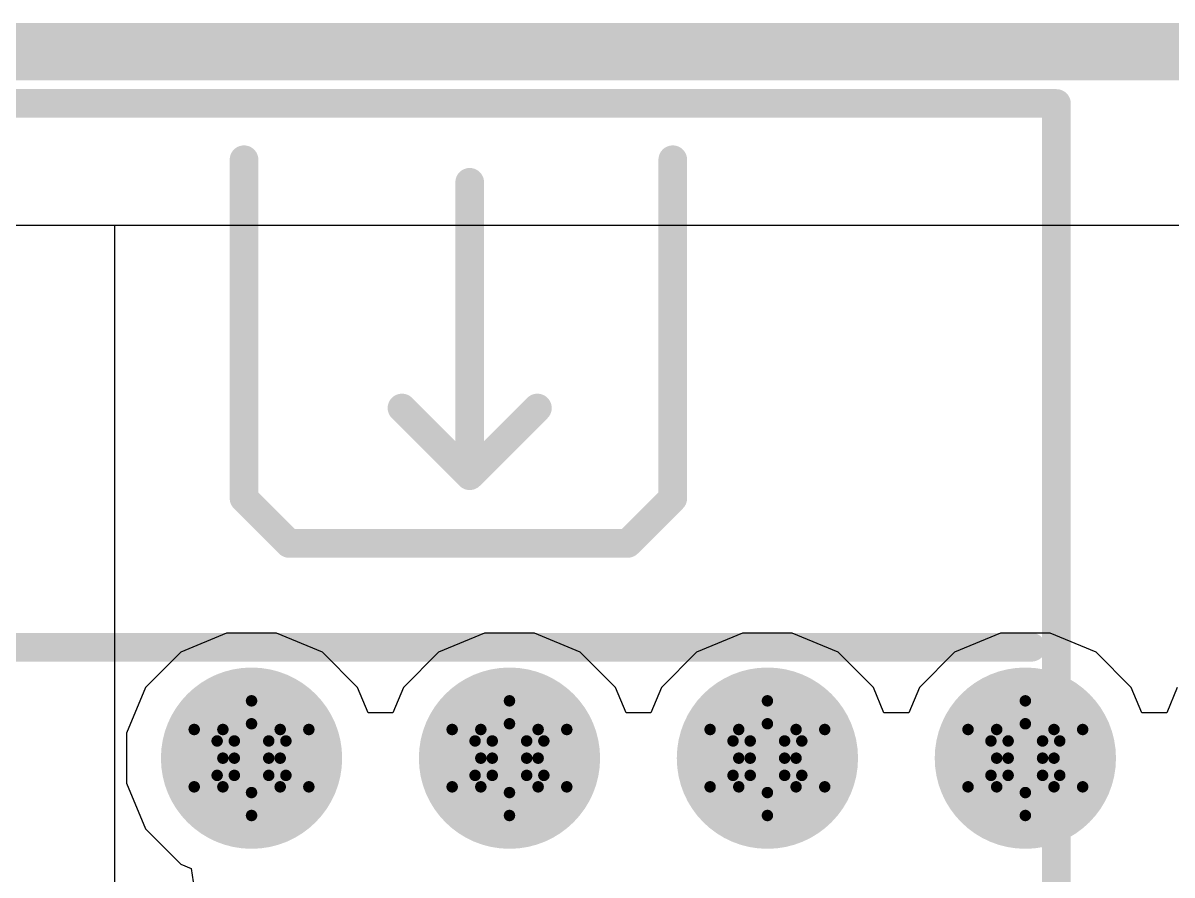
# Model space of a CAD drawing. Header units: inches. Extents: x -5 to 5328, y -4 to 5281.
# Drawn here: x 122.36 to 127.46, y 102.35 to 106.13 of the extents above; entities that cross this region are included whole.
import ezdxf

# ---------------------------------------------------------------- set-up
doc = ezdxf.new("R2010")
doc.units = ezdxf.units.IN
for name, color, linetype in [('Board Outline', 216, 'Continuous'), ('Bottom Layer', 5, 'Continuous'), ('Bottom Solder', 6, 'Continuous'), ('Drill Drawing', 1, 'Continuous'), ('Layer 1', 16, 'Continuous'), ('Layer 2', 76, 'Continuous'), ('Top Layer', 1, 'Continuous'), ('Top Overlay', 2, 'Continuous'), ('Top Solder', 216, 'Continuous'), ('Via Holes', 16, 'Continuous')]:
    doc.layers.add(name, color=color, linetype=linetype)

# ---------------------------------------------------------------- blocks, each defined once
blk = doc.blocks.new('DB128L_5_08_2P_OG_S_137')
at = {"layer": 'Top Overlay'}
for points in [[(-5.1, 4.9492, 0.127, 0.127, 0), (5.1, 4.9492, 0.127, 0.127, 0)], [(5.1, -5.1, 0.127, 0.127, 0), (5.1, 4.9492, 0.127, 0.127, 0)], [(1.5, 3.2, 0.127, 0.127, 0), (1.5, 4.7, 0.127, 0.127, 0)], [(3.4, 3.2, 0.127, 0.127, 0), (3.4, 4.7, 0.127, 0.127, 0)], [(2.5, 3.3, 0.127, 0.127, 0), (2.5, 4.6, 0.127, 0.127, 0)], [(2.2, 3.6, 0.127, 0.127, 0), (2.5, 3.3, 0.127, 0.127, 0)], [(2.5, 3.3, 0.127, 0.127, 0), (2.8, 3.6, 0.127, 0.127, 0)], [(1.5, 3.2, 0.127, 0.127, 0), (1.7, 3, 0.127, 0.127, 0)], [(3.2, 3, 0.127, 0.127, 0), (3.4, 3.2, 0.127, 0.127, 0)], [(1.7, 3, 0.127, 0.127, 0), (1.8, 3, 0.127, 0.127, 0)], [(1.8, 3, 0.127, 0.127, 0), (3.2, 3, 0.127, 0.127, 0)], [(-4.99, 2.54, 0.127, 0.127, 0), (4.99, 2.54, 0.127, 0.127, 0)]]:
    blk.add_lwpolyline(points, format="xyseb", dxfattribs=at)
for points in [[(5.0683, 4.9492, 0.0635, 0.0635, 1), (5.1318, 4.9492, 0.0635, 0.0635, 1)], [(5.0683, 4.9492, 0.0635, 0.0635, 1), (5.1318, 4.9492, 0.0635, 0.0635, 1)], [(1.4683, 4.7, 0.0635, 0.0635, 1), (1.5318, 4.7, 0.0635, 0.0635, 1)], [(3.3682, 4.7, 0.0635, 0.0635, 1), (3.4317, 4.7, 0.0635, 0.0635, 1)], [(2.4683, 4.6, 0.0635, 0.0635, 1), (2.5318, 4.6, 0.0635, 0.0635, 1)], [(2.1682, 3.6, 0.0635, 0.0635, 1), (2.2317, 3.6, 0.0635, 0.0635, 1)], [(2.7683, 3.6, 0.0635, 0.0635, 1), (2.8318, 3.6, 0.0635, 0.0635, 1)], [(2.4683, 3.3, 0.0635, 0.0635, 1), (2.5318, 3.3, 0.0635, 0.0635, 1)], [(2.4683, 3.3, 0.0635, 0.0635, 1), (2.5318, 3.3, 0.0635, 0.0635, 1)], [(2.4683, 3.3, 0.0635, 0.0635, 1), (2.5318, 3.3, 0.0635, 0.0635, 1)], [(1.4683, 3.2, 0.0635, 0.0635, 1), (1.5318, 3.2, 0.0635, 0.0635, 1)], [(1.4683, 3.2, 0.0635, 0.0635, 1), (1.5318, 3.2, 0.0635, 0.0635, 1)], [(3.3682, 3.2, 0.0635, 0.0635, 1), (3.4317, 3.2, 0.0635, 0.0635, 1)], [(3.3682, 3.2, 0.0635, 0.0635, 1), (3.4317, 3.2, 0.0635, 0.0635, 1)], [(1.6682, 3, 0.0635, 0.0635, 1), (1.7317, 3, 0.0635, 0.0635, 1)], [(1.6682, 3, 0.0635, 0.0635, 1), (1.7317, 3, 0.0635, 0.0635, 1)], [(1.7683, 3, 0.0635, 0.0635, 1), (1.8318, 3, 0.0635, 0.0635, 1)], [(1.7683, 3, 0.0635, 0.0635, 1), (1.8318, 3, 0.0635, 0.0635, 1)], [(3.1682, 3, 0.0635, 0.0635, 1), (3.2317, 3, 0.0635, 0.0635, 1)], [(3.1682, 3, 0.0635, 0.0635, 1), (3.2317, 3, 0.0635, 0.0635, 1)], [(4.9583, 2.54, 0.0635, 0.0635, 1), (5.0218, 2.54, 0.0635, 0.0635, 1)]]:
    blk.add_lwpolyline(points, format="xyseb", close=True, dxfattribs=at)

msp = doc.modelspace()

# ---------------------------------------------------------------- hatches: boundary and pattern name
at = {"layer": 'Bottom Layer'}
h = msp.add_hatch(color=5, dxfattribs=at)
edge = h.paths.add_edge_path()
edge.add_arc((123.3762, 102.8697), 0.3, 0, 360)
h = msp.add_hatch(color=5, dxfattribs=at)
edge = h.paths.add_edge_path()
edge.add_arc((124.5192, 102.8697), 0.3, 0, 360)
h = msp.add_hatch(color=5, dxfattribs=at)
edge = h.paths.add_edge_path()
edge.add_arc((125.6622, 102.8697), 0.3, 0, 360)
h = msp.add_hatch(color=5, dxfattribs=at)
edge = h.paths.add_edge_path()
edge.add_arc((126.8052, 102.8697), 0.3, 0, 360)
at = {"layer": 'Bottom Solder'}
h = msp.add_hatch(color=6, dxfattribs=at)
edge = h.paths.add_edge_path()
edge.add_arc((123.3762, 102.8697), 0.4016, 0, 360)
h = msp.add_hatch(color=6, dxfattribs=at)
edge = h.paths.add_edge_path()
edge.add_arc((124.5192, 102.8697), 0.4016, 0, 360)
h = msp.add_hatch(color=6, dxfattribs=at)
edge = h.paths.add_edge_path()
edge.add_arc((125.6622, 102.8697), 0.4016, 0, 360)
h = msp.add_hatch(color=6, dxfattribs=at)
edge = h.paths.add_edge_path()
edge.add_arc((126.8052, 102.8697), 0.4016, 0, 360)
at = {"layer": 'Layer 1'}
h = msp.add_hatch(color=16, dxfattribs=at)
edge = h.paths.add_edge_path()
edge.add_arc((123.3762, 102.8697), 0.3, 0, 360)
h = msp.add_hatch(color=16, dxfattribs=at)
edge = h.paths.add_edge_path()
edge.add_arc((124.5192, 102.8697), 0.3, 0, 360)
h = msp.add_hatch(color=16, dxfattribs=at)
edge = h.paths.add_edge_path()
edge.add_arc((125.6622, 102.8697), 0.3, 0, 360)
h = msp.add_hatch(color=16, dxfattribs=at)
edge = h.paths.add_edge_path()
edge.add_arc((126.8052, 102.8697), 0.3, 0, 360)
at = {"layer": 'Layer 2'}
h = msp.add_hatch(color=76, dxfattribs=at)
edge = h.paths.add_edge_path()
edge.add_arc((123.3762, 102.8697), 0.3, 0, 360)
h = msp.add_hatch(color=76, dxfattribs=at)
edge = h.paths.add_edge_path()
edge.add_arc((124.5192, 102.8697), 0.3, 0, 360)
h = msp.add_hatch(color=76, dxfattribs=at)
edge = h.paths.add_edge_path()
edge.add_arc((125.6622, 102.8697), 0.3, 0, 360)
h = msp.add_hatch(color=76, dxfattribs=at)
edge = h.paths.add_edge_path()
edge.add_arc((126.8052, 102.8697), 0.3, 0, 360)
at = {"layer": 'Top Layer'}
h = msp.add_hatch(color=1, dxfattribs=at)
edge = h.paths.add_edge_path()
edge.add_arc((123.3762, 102.8697), 0.3, 0, 360)
h = msp.add_hatch(color=1, dxfattribs=at)
edge = h.paths.add_edge_path()
edge.add_arc((124.5192, 102.8697), 0.3, 0, 360)
h = msp.add_hatch(color=1, dxfattribs=at)
edge = h.paths.add_edge_path()
edge.add_arc((125.6622, 102.8697), 0.3, 0, 360)
h = msp.add_hatch(color=1, dxfattribs=at)
edge = h.paths.add_edge_path()
edge.add_arc((126.8052, 102.8697), 0.3, 0, 360)
at = {"layer": 'Top Solder'}
h = msp.add_hatch(color=216, dxfattribs=at)
edge = h.paths.add_edge_path()
edge.add_arc((123.3762, 102.8697), 0.4016, 0, 360)
h = msp.add_hatch(color=216, dxfattribs=at)
edge = h.paths.add_edge_path()
edge.add_arc((124.5192, 102.8697), 0.4016, 0, 360)
h = msp.add_hatch(color=216, dxfattribs=at)
edge = h.paths.add_edge_path()
edge.add_arc((125.6622, 102.8697), 0.4016, 0, 360)
h = msp.add_hatch(color=216, dxfattribs=at)
edge = h.paths.add_edge_path()
edge.add_arc((126.8052, 102.8697), 0.4016, 0, 360)
at = {"layer": 'Via Holes'}
h = msp.add_hatch(color=7, dxfattribs=at)
edge = h.paths.add_edge_path()
edge.add_arc((123.3762, 102.8697), 0.15, 0, 360)
h = msp.add_hatch(color=7, dxfattribs=at)
edge = h.paths.add_edge_path()
edge.add_arc((124.5192, 102.8697), 0.15, 0, 360)
h = msp.add_hatch(color=7, dxfattribs=at)
edge = h.paths.add_edge_path()
edge.add_arc((125.6622, 102.8697), 0.15, 0, 360)
h = msp.add_hatch(color=7, dxfattribs=at)
edge = h.paths.add_edge_path()
edge.add_arc((126.8052, 102.8697), 0.15, 0, 360)

# ---------------------------------------------------------------- linework, layer by layer
at = {"layer": 'Board Outline'}
msp.add_lwpolyline([(-4.0187, 106, 0.254, 0.254, 0), (145.9813, 106, 0.254, 0.254, 0)], format="xyseb", dxfattribs=at)
at = {"layer": 'Bottom Layer'}
for p, q in [((80.1933, 105.2314), (139.3829, 105.2314)), ((123.266, 103.4237), (123.0624, 103.3394)), ((123.4864, 103.4237), (123.266, 103.4237)), ((123.69, 103.3394), (123.4864, 103.4237)), ((124.409, 103.4237), (124.2054, 103.3394)), ((124.6294, 103.4237), (124.409, 103.4237)), ((124.833, 103.3394), (124.6294, 103.4237)), ((125.552, 103.4237), (125.3484, 103.3394)), ((125.7724, 103.4237), (125.552, 103.4237)), ((125.976, 103.3394), (125.7724, 103.4237)), ((126.695, 103.4237), (126.4914, 103.3394)), ((126.9154, 103.4237), (126.695, 103.4237)), ((127.119, 103.3394), (126.9154, 103.4237)), ((123.0624, 103.3394), (122.9065, 103.1835)), ((123.8458, 103.1835), (123.69, 103.3394)), ((124.2054, 103.3394), (124.0495, 103.1835)), ((124.9888, 103.1835), (124.833, 103.3394)), ((125.3484, 103.3394), (125.1925, 103.1835)), ((126.1318, 103.1835), (125.976, 103.3394)), ((126.4914, 103.3394), (126.3355, 103.1835)), ((127.2748, 103.1835), (127.119, 103.3394)), ((122.9065, 103.1835), (122.8222, 102.9799)), ((123.8927, 103.0704), (123.8458, 103.1835)), ((124.0495, 103.1835), (124.0027, 103.0704)), ((125.0357, 103.0704), (124.9888, 103.1835)), ((125.1925, 103.1835), (125.1457, 103.0704)), ((126.1787, 103.0704), (126.1318, 103.1835)), ((126.3355, 103.1835), (126.2887, 103.0704)), ((127.3217, 103.0704), (127.2748, 103.1835)), ((127.4785, 103.1835), (127.4317, 103.0704)), ((124.0027, 103.0704), (123.8927, 103.0704)), ((125.1457, 103.0704), (125.0357, 103.0704)), ((126.2887, 103.0704), (126.1787, 103.0704)), ((127.4317, 103.0704), (127.3217, 103.0704)), ((122.8222, 102.9799), (122.8222, 102.7595)), ((122.8222, 102.7595), (122.9065, 102.5559)), ((122.9065, 102.5559), (123.0624, 102.4)), ((123.0624, 102.4), (123.1088, 102.3808)), ((123.1088, 102.3808), (123.1268, 102.2634))]:
    msp.add_line(p, q, dxfattribs=at)
at = {"layer": 'Drill Drawing'}
for points in [[(123.2492, 102.9967, 0.0508, 0.0508, 0), (123.3762, 103.1237, 0.0508, 0.0508, 0)], [(123.3762, 103.1237, 0.0508, 0.0508, 0), (123.5032, 102.9967, 0.0508, 0.0508, 0)], [(124.3922, 102.9967, 0.0508, 0.0508, 0), (124.5192, 103.1237, 0.0508, 0.0508, 0)], [(124.5192, 103.1237, 0.0508, 0.0508, 0), (124.6462, 102.9967, 0.0508, 0.0508, 0)], [(125.5352, 102.9967, 0.0508, 0.0508, 0), (125.6622, 103.1237, 0.0508, 0.0508, 0)], [(125.6622, 103.1237, 0.0508, 0.0508, 0), (125.7892, 102.9967, 0.0508, 0.0508, 0)], [(126.6782, 102.9967, 0.0508, 0.0508, 0), (126.8052, 103.1237, 0.0508, 0.0508, 0)], [(126.8052, 103.1237, 0.0508, 0.0508, 0), (126.9322, 102.9967, 0.0508, 0.0508, 0)], [(123.1222, 102.9967, 0.0508, 0.0508, 0), (123.2492, 102.8697, 0.0508, 0.0508, 0)], [(123.1222, 102.9967, 0.0508, 0.0508, 0), (123.2492, 102.9967, 0.0508, 0.0508, 0)], [(123.3, 102.9459, 0.0508, 0.0508, 0), (123.3762, 103.0221, 0.0508, 0.0508, 0)], [(123.3762, 103.0221, 0.0508, 0.0508, 0), (123.4524, 102.9459, 0.0508, 0.0508, 0)], [(123.5032, 102.9967, 0.0508, 0.0508, 0), (123.6302, 102.9967, 0.0508, 0.0508, 0)], [(123.5032, 102.8697, 0.0508, 0.0508, 0), (123.6302, 102.9967, 0.0508, 0.0508, 0)], [(124.2652, 102.9967, 0.0508, 0.0508, 0), (124.3922, 102.8697, 0.0508, 0.0508, 0)], [(124.2652, 102.9967, 0.0508, 0.0508, 0), (124.3922, 102.9967, 0.0508, 0.0508, 0)], [(124.443, 102.9459, 0.0508, 0.0508, 0), (124.5192, 103.0221, 0.0508, 0.0508, 0)], [(124.5192, 103.0221, 0.0508, 0.0508, 0), (124.5954, 102.9459, 0.0508, 0.0508, 0)], [(124.6462, 102.9967, 0.0508, 0.0508, 0), (124.7732, 102.9967, 0.0508, 0.0508, 0)], [(124.6462, 102.8697, 0.0508, 0.0508, 0), (124.7732, 102.9967, 0.0508, 0.0508, 0)], [(125.4082, 102.9967, 0.0508, 0.0508, 0), (125.5352, 102.8697, 0.0508, 0.0508, 0)], [(125.4082, 102.9967, 0.0508, 0.0508, 0), (125.5352, 102.9967, 0.0508, 0.0508, 0)], [(125.586, 102.9459, 0.0508, 0.0508, 0), (125.6622, 103.0221, 0.0508, 0.0508, 0)], [(125.6622, 103.0221, 0.0508, 0.0508, 0), (125.7384, 102.9459, 0.0508, 0.0508, 0)], [(125.7892, 102.9967, 0.0508, 0.0508, 0), (125.9162, 102.9967, 0.0508, 0.0508, 0)], [(125.7892, 102.8697, 0.0508, 0.0508, 0), (125.9162, 102.9967, 0.0508, 0.0508, 0)], [(126.5512, 102.9967, 0.0508, 0.0508, 0), (126.6782, 102.8697, 0.0508, 0.0508, 0)], [(126.5512, 102.9967, 0.0508, 0.0508, 0), (126.6782, 102.9967, 0.0508, 0.0508, 0)], [(126.729, 102.9459, 0.0508, 0.0508, 0), (126.8052, 103.0221, 0.0508, 0.0508, 0)], [(126.8052, 103.0221, 0.0508, 0.0508, 0), (126.8814, 102.9459, 0.0508, 0.0508, 0)], [(126.9322, 102.9967, 0.0508, 0.0508, 0), (127.0592, 102.9967, 0.0508, 0.0508, 0)], [(126.9322, 102.8697, 0.0508, 0.0508, 0), (127.0592, 102.9967, 0.0508, 0.0508, 0)], [(123.2238, 102.9459, 0.0508, 0.0508, 0), (123.3, 102.8697, 0.0508, 0.0508, 0)], [(123.2238, 102.9459, 0.0508, 0.0508, 0), (123.3, 102.9459, 0.0508, 0.0508, 0)], [(123.4524, 102.9459, 0.0508, 0.0508, 0), (123.5286, 102.9459, 0.0508, 0.0508, 0)], [(123.4524, 102.8697, 0.0508, 0.0508, 0), (123.5286, 102.9459, 0.0508, 0.0508, 0)], [(124.3668, 102.9459, 0.0508, 0.0508, 0), (124.443, 102.8697, 0.0508, 0.0508, 0)], [(124.3668, 102.9459, 0.0508, 0.0508, 0), (124.443, 102.9459, 0.0508, 0.0508, 0)], [(124.5954, 102.9459, 0.0508, 0.0508, 0), (124.6716, 102.9459, 0.0508, 0.0508, 0)], [(124.5954, 102.8697, 0.0508, 0.0508, 0), (124.6716, 102.9459, 0.0508, 0.0508, 0)], [(125.5098, 102.9459, 0.0508, 0.0508, 0), (125.586, 102.8697, 0.0508, 0.0508, 0)], [(125.5098, 102.9459, 0.0508, 0.0508, 0), (125.586, 102.9459, 0.0508, 0.0508, 0)], [(125.7384, 102.9459, 0.0508, 0.0508, 0), (125.8146, 102.9459, 0.0508, 0.0508, 0)], [(125.7384, 102.8697, 0.0508, 0.0508, 0), (125.8146, 102.9459, 0.0508, 0.0508, 0)], [(126.6528, 102.9459, 0.0508, 0.0508, 0), (126.729, 102.8697, 0.0508, 0.0508, 0)], [(126.6528, 102.9459, 0.0508, 0.0508, 0), (126.729, 102.9459, 0.0508, 0.0508, 0)], [(126.8814, 102.9459, 0.0508, 0.0508, 0), (126.9576, 102.9459, 0.0508, 0.0508, 0)], [(126.8814, 102.8697, 0.0508, 0.0508, 0), (126.9576, 102.9459, 0.0508, 0.0508, 0)], [(123.1222, 102.7427, 0.0508, 0.0508, 0), (123.2492, 102.8697, 0.0508, 0.0508, 0)], [(123.2238, 102.7935, 0.0508, 0.0508, 0), (123.3, 102.8697, 0.0508, 0.0508, 0)], [(123.4524, 102.8697, 0.0508, 0.0508, 0), (123.5286, 102.7935, 0.0508, 0.0508, 0)], [(123.5032, 102.8697, 0.0508, 0.0508, 0), (123.6302, 102.7427, 0.0508, 0.0508, 0)], [(124.2652, 102.7427, 0.0508, 0.0508, 0), (124.3922, 102.8697, 0.0508, 0.0508, 0)], [(124.3668, 102.7935, 0.0508, 0.0508, 0), (124.443, 102.8697, 0.0508, 0.0508, 0)], [(124.5954, 102.8697, 0.0508, 0.0508, 0), (124.6716, 102.7935, 0.0508, 0.0508, 0)], [(124.6462, 102.8697, 0.0508, 0.0508, 0), (124.7732, 102.7427, 0.0508, 0.0508, 0)], [(125.4082, 102.7427, 0.0508, 0.0508, 0), (125.5352, 102.8697, 0.0508, 0.0508, 0)], [(125.5098, 102.7935, 0.0508, 0.0508, 0), (125.586, 102.8697, 0.0508, 0.0508, 0)], [(125.7384, 102.8697, 0.0508, 0.0508, 0), (125.8146, 102.7935, 0.0508, 0.0508, 0)], [(125.7892, 102.8697, 0.0508, 0.0508, 0), (125.9162, 102.7427, 0.0508, 0.0508, 0)], [(126.5512, 102.7427, 0.0508, 0.0508, 0), (126.6782, 102.8697, 0.0508, 0.0508, 0)], [(126.6528, 102.7935, 0.0508, 0.0508, 0), (126.729, 102.8697, 0.0508, 0.0508, 0)], [(126.8814, 102.8697, 0.0508, 0.0508, 0), (126.9576, 102.7935, 0.0508, 0.0508, 0)], [(126.9322, 102.8697, 0.0508, 0.0508, 0), (127.0592, 102.7427, 0.0508, 0.0508, 0)], [(123.2238, 102.7935, 0.0508, 0.0508, 0), (123.3, 102.7935, 0.0508, 0.0508, 0)], [(123.3, 102.7935, 0.0508, 0.0508, 0), (123.3762, 102.7173, 0.0508, 0.0508, 0)], [(123.3762, 102.7173, 0.0508, 0.0508, 0), (123.4524, 102.7935, 0.0508, 0.0508, 0)], [(123.4524, 102.7935, 0.0508, 0.0508, 0), (123.5286, 102.7935, 0.0508, 0.0508, 0)], [(124.3668, 102.7935, 0.0508, 0.0508, 0), (124.443, 102.7935, 0.0508, 0.0508, 0)], [(124.443, 102.7935, 0.0508, 0.0508, 0), (124.5192, 102.7173, 0.0508, 0.0508, 0)], [(124.5192, 102.7173, 0.0508, 0.0508, 0), (124.5954, 102.7935, 0.0508, 0.0508, 0)], [(124.5954, 102.7935, 0.0508, 0.0508, 0), (124.6716, 102.7935, 0.0508, 0.0508, 0)], [(125.5098, 102.7935, 0.0508, 0.0508, 0), (125.586, 102.7935, 0.0508, 0.0508, 0)], [(125.586, 102.7935, 0.0508, 0.0508, 0), (125.6622, 102.7173, 0.0508, 0.0508, 0)], [(125.6622, 102.7173, 0.0508, 0.0508, 0), (125.7384, 102.7935, 0.0508, 0.0508, 0)], [(125.7384, 102.7935, 0.0508, 0.0508, 0), (125.8146, 102.7935, 0.0508, 0.0508, 0)], [(126.6528, 102.7935, 0.0508, 0.0508, 0), (126.729, 102.7935, 0.0508, 0.0508, 0)], [(126.729, 102.7935, 0.0508, 0.0508, 0), (126.8052, 102.7173, 0.0508, 0.0508, 0)], [(126.8052, 102.7173, 0.0508, 0.0508, 0), (126.8814, 102.7935, 0.0508, 0.0508, 0)], [(126.8814, 102.7935, 0.0508, 0.0508, 0), (126.9576, 102.7935, 0.0508, 0.0508, 0)], [(123.1222, 102.7427, 0.0508, 0.0508, 0), (123.2492, 102.7427, 0.0508, 0.0508, 0)], [(123.2492, 102.7427, 0.0508, 0.0508, 0), (123.3762, 102.6157, 0.0508, 0.0508, 0)], [(123.3762, 102.6157, 0.0508, 0.0508, 0), (123.5032, 102.7427, 0.0508, 0.0508, 0)], [(123.5032, 102.7427, 0.0508, 0.0508, 0), (123.6302, 102.7427, 0.0508, 0.0508, 0)], [(124.2652, 102.7427, 0.0508, 0.0508, 0), (124.3922, 102.7427, 0.0508, 0.0508, 0)], [(124.3922, 102.7427, 0.0508, 0.0508, 0), (124.5192, 102.6157, 0.0508, 0.0508, 0)], [(124.5192, 102.6157, 0.0508, 0.0508, 0), (124.6462, 102.7427, 0.0508, 0.0508, 0)], [(124.6462, 102.7427, 0.0508, 0.0508, 0), (124.7732, 102.7427, 0.0508, 0.0508, 0)], [(125.4082, 102.7427, 0.0508, 0.0508, 0), (125.5352, 102.7427, 0.0508, 0.0508, 0)], [(125.5352, 102.7427, 0.0508, 0.0508, 0), (125.6622, 102.6157, 0.0508, 0.0508, 0)], [(125.6622, 102.6157, 0.0508, 0.0508, 0), (125.7892, 102.7427, 0.0508, 0.0508, 0)], [(125.7892, 102.7427, 0.0508, 0.0508, 0), (125.9162, 102.7427, 0.0508, 0.0508, 0)], [(126.5512, 102.7427, 0.0508, 0.0508, 0), (126.6782, 102.7427, 0.0508, 0.0508, 0)], [(126.6782, 102.7427, 0.0508, 0.0508, 0), (126.8052, 102.6157, 0.0508, 0.0508, 0)], [(126.8052, 102.6157, 0.0508, 0.0508, 0), (126.9322, 102.7427, 0.0508, 0.0508, 0)], [(126.9322, 102.7427, 0.0508, 0.0508, 0), (127.0592, 102.7427, 0.0508, 0.0508, 0)]]:
    msp.add_lwpolyline(points, format="xyseb", dxfattribs=at)
for points in [[(123.3635, 103.1237, 0.0254, 0.0254, 1), (123.3889, 103.1237, 0.0254, 0.0254, 1)], [(123.3635, 103.1237, 0.0254, 0.0254, 1), (123.3889, 103.1237, 0.0254, 0.0254, 1)], [(124.5065, 103.1237, 0.0254, 0.0254, 1), (124.5319, 103.1237, 0.0254, 0.0254, 1)], [(124.5065, 103.1237, 0.0254, 0.0254, 1), (124.5319, 103.1237, 0.0254, 0.0254, 1)], [(125.6495, 103.1237, 0.0254, 0.0254, 1), (125.6749, 103.1237, 0.0254, 0.0254, 1)], [(125.6495, 103.1237, 0.0254, 0.0254, 1), (125.6749, 103.1237, 0.0254, 0.0254, 1)], [(126.7925, 103.1237, 0.0254, 0.0254, 1), (126.8179, 103.1237, 0.0254, 0.0254, 1)], [(126.7925, 103.1237, 0.0254, 0.0254, 1), (126.8179, 103.1237, 0.0254, 0.0254, 1)], [(123.1095, 102.9967, 0.0254, 0.0254, 1), (123.1349, 102.9967, 0.0254, 0.0254, 1)], [(123.1095, 102.9967, 0.0254, 0.0254, 1), (123.1349, 102.9967, 0.0254, 0.0254, 1)], [(123.2365, 102.9967, 0.0254, 0.0254, 1), (123.2619, 102.9967, 0.0254, 0.0254, 1)], [(123.2365, 102.9967, 0.0254, 0.0254, 1), (123.2619, 102.9967, 0.0254, 0.0254, 1)], [(123.3635, 103.0221, 0.0254, 0.0254, 1), (123.3889, 103.0221, 0.0254, 0.0254, 1)], [(123.3635, 103.0221, 0.0254, 0.0254, 1), (123.3889, 103.0221, 0.0254, 0.0254, 1)], [(123.4905, 102.9967, 0.0254, 0.0254, 1), (123.5159, 102.9967, 0.0254, 0.0254, 1)], [(123.4905, 102.9967, 0.0254, 0.0254, 1), (123.5159, 102.9967, 0.0254, 0.0254, 1)], [(123.6175, 102.9967, 0.0254, 0.0254, 1), (123.6429, 102.9967, 0.0254, 0.0254, 1)], [(123.6175, 102.9967, 0.0254, 0.0254, 1), (123.6429, 102.9967, 0.0254, 0.0254, 1)], [(124.2525, 102.9967, 0.0254, 0.0254, 1), (124.2779, 102.9967, 0.0254, 0.0254, 1)], [(124.2525, 102.9967, 0.0254, 0.0254, 1), (124.2779, 102.9967, 0.0254, 0.0254, 1)], [(124.3795, 102.9967, 0.0254, 0.0254, 1), (124.4049, 102.9967, 0.0254, 0.0254, 1)], [(124.3795, 102.9967, 0.0254, 0.0254, 1), (124.4049, 102.9967, 0.0254, 0.0254, 1)], [(124.5065, 103.0221, 0.0254, 0.0254, 1), (124.5319, 103.0221, 0.0254, 0.0254, 1)], [(124.5065, 103.0221, 0.0254, 0.0254, 1), (124.5319, 103.0221, 0.0254, 0.0254, 1)], [(124.6335, 102.9967, 0.0254, 0.0254, 1), (124.6589, 102.9967, 0.0254, 0.0254, 1)], [(124.6335, 102.9967, 0.0254, 0.0254, 1), (124.6589, 102.9967, 0.0254, 0.0254, 1)], [(124.7605, 102.9967, 0.0254, 0.0254, 1), (124.7859, 102.9967, 0.0254, 0.0254, 1)], [(124.7605, 102.9967, 0.0254, 0.0254, 1), (124.7859, 102.9967, 0.0254, 0.0254, 1)], [(125.3955, 102.9967, 0.0254, 0.0254, 1), (125.4209, 102.9967, 0.0254, 0.0254, 1)], [(125.3955, 102.9967, 0.0254, 0.0254, 1), (125.4209, 102.9967, 0.0254, 0.0254, 1)], [(125.5225, 102.9967, 0.0254, 0.0254, 1), (125.5479, 102.9967, 0.0254, 0.0254, 1)], [(125.5225, 102.9967, 0.0254, 0.0254, 1), (125.5479, 102.9967, 0.0254, 0.0254, 1)], [(125.6495, 103.0221, 0.0254, 0.0254, 1), (125.6749, 103.0221, 0.0254, 0.0254, 1)], [(125.6495, 103.0221, 0.0254, 0.0254, 1), (125.6749, 103.0221, 0.0254, 0.0254, 1)], [(125.7765, 102.9967, 0.0254, 0.0254, 1), (125.8019, 102.9967, 0.0254, 0.0254, 1)], [(125.7765, 102.9967, 0.0254, 0.0254, 1), (125.8019, 102.9967, 0.0254, 0.0254, 1)], [(125.9035, 102.9967, 0.0254, 0.0254, 1), (125.9289, 102.9967, 0.0254, 0.0254, 1)], [(125.9035, 102.9967, 0.0254, 0.0254, 1), (125.9289, 102.9967, 0.0254, 0.0254, 1)], [(126.5385, 102.9967, 0.0254, 0.0254, 1), (126.5639, 102.9967, 0.0254, 0.0254, 1)], [(126.5385, 102.9967, 0.0254, 0.0254, 1), (126.5639, 102.9967, 0.0254, 0.0254, 1)], [(126.6655, 102.9967, 0.0254, 0.0254, 1), (126.6909, 102.9967, 0.0254, 0.0254, 1)], [(126.6655, 102.9967, 0.0254, 0.0254, 1), (126.6909, 102.9967, 0.0254, 0.0254, 1)], [(126.7925, 103.0221, 0.0254, 0.0254, 1), (126.8179, 103.0221, 0.0254, 0.0254, 1)], [(126.7925, 103.0221, 0.0254, 0.0254, 1), (126.8179, 103.0221, 0.0254, 0.0254, 1)], [(126.9195, 102.9967, 0.0254, 0.0254, 1), (126.9449, 102.9967, 0.0254, 0.0254, 1)], [(126.9195, 102.9967, 0.0254, 0.0254, 1), (126.9449, 102.9967, 0.0254, 0.0254, 1)], [(127.0465, 102.9967, 0.0254, 0.0254, 1), (127.0719, 102.9967, 0.0254, 0.0254, 1)], [(127.0465, 102.9967, 0.0254, 0.0254, 1), (127.0719, 102.9967, 0.0254, 0.0254, 1)], [(123.2111, 102.9459, 0.0254, 0.0254, 1), (123.2365, 102.9459, 0.0254, 0.0254, 1)], [(123.2111, 102.9459, 0.0254, 0.0254, 1), (123.2365, 102.9459, 0.0254, 0.0254, 1)], [(123.2873, 102.9459, 0.0254, 0.0254, 1), (123.3127, 102.9459, 0.0254, 0.0254, 1)], [(123.2873, 102.9459, 0.0254, 0.0254, 1), (123.3127, 102.9459, 0.0254, 0.0254, 1)], [(123.4397, 102.9459, 0.0254, 0.0254, 1), (123.4651, 102.9459, 0.0254, 0.0254, 1)], [(123.4397, 102.9459, 0.0254, 0.0254, 1), (123.4651, 102.9459, 0.0254, 0.0254, 1)], [(123.5159, 102.9459, 0.0254, 0.0254, 1), (123.5413, 102.9459, 0.0254, 0.0254, 1)], [(123.5159, 102.9459, 0.0254, 0.0254, 1), (123.5413, 102.9459, 0.0254, 0.0254, 1)], [(124.3541, 102.9459, 0.0254, 0.0254, 1), (124.3795, 102.9459, 0.0254, 0.0254, 1)], [(124.3541, 102.9459, 0.0254, 0.0254, 1), (124.3795, 102.9459, 0.0254, 0.0254, 1)], [(124.4303, 102.9459, 0.0254, 0.0254, 1), (124.4557, 102.9459, 0.0254, 0.0254, 1)], [(124.4303, 102.9459, 0.0254, 0.0254, 1), (124.4557, 102.9459, 0.0254, 0.0254, 1)], [(124.5827, 102.9459, 0.0254, 0.0254, 1), (124.6081, 102.9459, 0.0254, 0.0254, 1)], [(124.5827, 102.9459, 0.0254, 0.0254, 1), (124.6081, 102.9459, 0.0254, 0.0254, 1)], [(124.6589, 102.9459, 0.0254, 0.0254, 1), (124.6843, 102.9459, 0.0254, 0.0254, 1)], [(124.6589, 102.9459, 0.0254, 0.0254, 1), (124.6843, 102.9459, 0.0254, 0.0254, 1)], [(125.4971, 102.9459, 0.0254, 0.0254, 1), (125.5225, 102.9459, 0.0254, 0.0254, 1)], [(125.4971, 102.9459, 0.0254, 0.0254, 1), (125.5225, 102.9459, 0.0254, 0.0254, 1)], [(125.5733, 102.9459, 0.0254, 0.0254, 1), (125.5987, 102.9459, 0.0254, 0.0254, 1)], [(125.5733, 102.9459, 0.0254, 0.0254, 1), (125.5987, 102.9459, 0.0254, 0.0254, 1)], [(125.7257, 102.9459, 0.0254, 0.0254, 1), (125.7511, 102.9459, 0.0254, 0.0254, 1)], [(125.7257, 102.9459, 0.0254, 0.0254, 1), (125.7511, 102.9459, 0.0254, 0.0254, 1)], [(125.8019, 102.9459, 0.0254, 0.0254, 1), (125.8273, 102.9459, 0.0254, 0.0254, 1)], [(125.8019, 102.9459, 0.0254, 0.0254, 1), (125.8273, 102.9459, 0.0254, 0.0254, 1)], [(126.6401, 102.9459, 0.0254, 0.0254, 1), (126.6655, 102.9459, 0.0254, 0.0254, 1)], [(126.6401, 102.9459, 0.0254, 0.0254, 1), (126.6655, 102.9459, 0.0254, 0.0254, 1)], [(126.7163, 102.9459, 0.0254, 0.0254, 1), (126.7417, 102.9459, 0.0254, 0.0254, 1)], [(126.7163, 102.9459, 0.0254, 0.0254, 1), (126.7417, 102.9459, 0.0254, 0.0254, 1)], [(126.8687, 102.9459, 0.0254, 0.0254, 1), (126.8941, 102.9459, 0.0254, 0.0254, 1)], [(126.8687, 102.9459, 0.0254, 0.0254, 1), (126.8941, 102.9459, 0.0254, 0.0254, 1)], [(126.9449, 102.9459, 0.0254, 0.0254, 1), (126.9703, 102.9459, 0.0254, 0.0254, 1)], [(126.9449, 102.9459, 0.0254, 0.0254, 1), (126.9703, 102.9459, 0.0254, 0.0254, 1)], [(123.2365, 102.8697, 0.0254, 0.0254, 1), (123.2619, 102.8697, 0.0254, 0.0254, 1)], [(123.2365, 102.8697, 0.0254, 0.0254, 1), (123.2619, 102.8697, 0.0254, 0.0254, 1)], [(123.2873, 102.8697, 0.0254, 0.0254, 1), (123.3127, 102.8697, 0.0254, 0.0254, 1)], [(123.2873, 102.8697, 0.0254, 0.0254, 1), (123.3127, 102.8697, 0.0254, 0.0254, 1)], [(123.4397, 102.8697, 0.0254, 0.0254, 1), (123.4651, 102.8697, 0.0254, 0.0254, 1)], [(123.4397, 102.8697, 0.0254, 0.0254, 1), (123.4651, 102.8697, 0.0254, 0.0254, 1)], [(123.4905, 102.8697, 0.0254, 0.0254, 1), (123.5159, 102.8697, 0.0254, 0.0254, 1)], [(123.4905, 102.8697, 0.0254, 0.0254, 1), (123.5159, 102.8697, 0.0254, 0.0254, 1)], [(124.3795, 102.8697, 0.0254, 0.0254, 1), (124.4049, 102.8697, 0.0254, 0.0254, 1)], [(124.3795, 102.8697, 0.0254, 0.0254, 1), (124.4049, 102.8697, 0.0254, 0.0254, 1)], [(124.4303, 102.8697, 0.0254, 0.0254, 1), (124.4557, 102.8697, 0.0254, 0.0254, 1)], [(124.4303, 102.8697, 0.0254, 0.0254, 1), (124.4557, 102.8697, 0.0254, 0.0254, 1)], [(124.5827, 102.8697, 0.0254, 0.0254, 1), (124.6081, 102.8697, 0.0254, 0.0254, 1)], [(124.5827, 102.8697, 0.0254, 0.0254, 1), (124.6081, 102.8697, 0.0254, 0.0254, 1)], [(124.6335, 102.8697, 0.0254, 0.0254, 1), (124.6589, 102.8697, 0.0254, 0.0254, 1)], [(124.6335, 102.8697, 0.0254, 0.0254, 1), (124.6589, 102.8697, 0.0254, 0.0254, 1)], [(125.5225, 102.8697, 0.0254, 0.0254, 1), (125.5479, 102.8697, 0.0254, 0.0254, 1)], [(125.5225, 102.8697, 0.0254, 0.0254, 1), (125.5479, 102.8697, 0.0254, 0.0254, 1)], [(125.5733, 102.8697, 0.0254, 0.0254, 1), (125.5987, 102.8697, 0.0254, 0.0254, 1)], [(125.5733, 102.8697, 0.0254, 0.0254, 1), (125.5987, 102.8697, 0.0254, 0.0254, 1)], [(125.7257, 102.8697, 0.0254, 0.0254, 1), (125.7511, 102.8697, 0.0254, 0.0254, 1)], [(125.7257, 102.8697, 0.0254, 0.0254, 1), (125.7511, 102.8697, 0.0254, 0.0254, 1)], [(125.7765, 102.8697, 0.0254, 0.0254, 1), (125.8019, 102.8697, 0.0254, 0.0254, 1)], [(125.7765, 102.8697, 0.0254, 0.0254, 1), (125.8019, 102.8697, 0.0254, 0.0254, 1)], [(126.6655, 102.8697, 0.0254, 0.0254, 1), (126.6909, 102.8697, 0.0254, 0.0254, 1)], [(126.6655, 102.8697, 0.0254, 0.0254, 1), (126.6909, 102.8697, 0.0254, 0.0254, 1)], [(126.7163, 102.8697, 0.0254, 0.0254, 1), (126.7417, 102.8697, 0.0254, 0.0254, 1)], [(126.7163, 102.8697, 0.0254, 0.0254, 1), (126.7417, 102.8697, 0.0254, 0.0254, 1)], [(126.8687, 102.8697, 0.0254, 0.0254, 1), (126.8941, 102.8697, 0.0254, 0.0254, 1)], [(126.8687, 102.8697, 0.0254, 0.0254, 1), (126.8941, 102.8697, 0.0254, 0.0254, 1)], [(126.9195, 102.8697, 0.0254, 0.0254, 1), (126.9449, 102.8697, 0.0254, 0.0254, 1)], [(126.9195, 102.8697, 0.0254, 0.0254, 1), (126.9449, 102.8697, 0.0254, 0.0254, 1)], [(123.2111, 102.7935, 0.0254, 0.0254, 1), (123.2365, 102.7935, 0.0254, 0.0254, 1)], [(123.2111, 102.7935, 0.0254, 0.0254, 1), (123.2365, 102.7935, 0.0254, 0.0254, 1)], [(123.2873, 102.7935, 0.0254, 0.0254, 1), (123.3127, 102.7935, 0.0254, 0.0254, 1)], [(123.2873, 102.7935, 0.0254, 0.0254, 1), (123.3127, 102.7935, 0.0254, 0.0254, 1)], [(123.4397, 102.7935, 0.0254, 0.0254, 1), (123.4651, 102.7935, 0.0254, 0.0254, 1)], [(123.4397, 102.7935, 0.0254, 0.0254, 1), (123.4651, 102.7935, 0.0254, 0.0254, 1)], [(123.5159, 102.7935, 0.0254, 0.0254, 1), (123.5413, 102.7935, 0.0254, 0.0254, 1)], [(123.5159, 102.7935, 0.0254, 0.0254, 1), (123.5413, 102.7935, 0.0254, 0.0254, 1)], [(124.3541, 102.7935, 0.0254, 0.0254, 1), (124.3795, 102.7935, 0.0254, 0.0254, 1)], [(124.3541, 102.7935, 0.0254, 0.0254, 1), (124.3795, 102.7935, 0.0254, 0.0254, 1)], [(124.4303, 102.7935, 0.0254, 0.0254, 1), (124.4557, 102.7935, 0.0254, 0.0254, 1)], [(124.4303, 102.7935, 0.0254, 0.0254, 1), (124.4557, 102.7935, 0.0254, 0.0254, 1)], [(124.5827, 102.7935, 0.0254, 0.0254, 1), (124.6081, 102.7935, 0.0254, 0.0254, 1)], [(124.5827, 102.7935, 0.0254, 0.0254, 1), (124.6081, 102.7935, 0.0254, 0.0254, 1)], [(124.6589, 102.7935, 0.0254, 0.0254, 1), (124.6843, 102.7935, 0.0254, 0.0254, 1)], [(124.6589, 102.7935, 0.0254, 0.0254, 1), (124.6843, 102.7935, 0.0254, 0.0254, 1)], [(125.4971, 102.7935, 0.0254, 0.0254, 1), (125.5225, 102.7935, 0.0254, 0.0254, 1)], [(125.4971, 102.7935, 0.0254, 0.0254, 1), (125.5225, 102.7935, 0.0254, 0.0254, 1)], [(125.5733, 102.7935, 0.0254, 0.0254, 1), (125.5987, 102.7935, 0.0254, 0.0254, 1)], [(125.5733, 102.7935, 0.0254, 0.0254, 1), (125.5987, 102.7935, 0.0254, 0.0254, 1)], [(125.7257, 102.7935, 0.0254, 0.0254, 1), (125.7511, 102.7935, 0.0254, 0.0254, 1)], [(125.7257, 102.7935, 0.0254, 0.0254, 1), (125.7511, 102.7935, 0.0254, 0.0254, 1)], [(125.8019, 102.7935, 0.0254, 0.0254, 1), (125.8273, 102.7935, 0.0254, 0.0254, 1)], [(125.8019, 102.7935, 0.0254, 0.0254, 1), (125.8273, 102.7935, 0.0254, 0.0254, 1)], [(126.6401, 102.7935, 0.0254, 0.0254, 1), (126.6655, 102.7935, 0.0254, 0.0254, 1)], [(126.6401, 102.7935, 0.0254, 0.0254, 1), (126.6655, 102.7935, 0.0254, 0.0254, 1)], [(126.7163, 102.7935, 0.0254, 0.0254, 1), (126.7417, 102.7935, 0.0254, 0.0254, 1)], [(126.7163, 102.7935, 0.0254, 0.0254, 1), (126.7417, 102.7935, 0.0254, 0.0254, 1)], [(126.8687, 102.7935, 0.0254, 0.0254, 1), (126.8941, 102.7935, 0.0254, 0.0254, 1)], [(126.8687, 102.7935, 0.0254, 0.0254, 1), (126.8941, 102.7935, 0.0254, 0.0254, 1)], [(126.9449, 102.7935, 0.0254, 0.0254, 1), (126.9703, 102.7935, 0.0254, 0.0254, 1)], [(126.9449, 102.7935, 0.0254, 0.0254, 1), (126.9703, 102.7935, 0.0254, 0.0254, 1)], [(123.1095, 102.7427, 0.0254, 0.0254, 1), (123.1349, 102.7427, 0.0254, 0.0254, 1)], [(123.1095, 102.7427, 0.0254, 0.0254, 1), (123.1349, 102.7427, 0.0254, 0.0254, 1)], [(123.2365, 102.7427, 0.0254, 0.0254, 1), (123.2619, 102.7427, 0.0254, 0.0254, 1)], [(123.2365, 102.7427, 0.0254, 0.0254, 1), (123.2619, 102.7427, 0.0254, 0.0254, 1)], [(123.4905, 102.7427, 0.0254, 0.0254, 1), (123.5159, 102.7427, 0.0254, 0.0254, 1)], [(123.4905, 102.7427, 0.0254, 0.0254, 1), (123.5159, 102.7427, 0.0254, 0.0254, 1)], [(123.6175, 102.7427, 0.0254, 0.0254, 1), (123.6429, 102.7427, 0.0254, 0.0254, 1)], [(123.6175, 102.7427, 0.0254, 0.0254, 1), (123.6429, 102.7427, 0.0254, 0.0254, 1)], [(124.2525, 102.7427, 0.0254, 0.0254, 1), (124.2779, 102.7427, 0.0254, 0.0254, 1)], [(124.2525, 102.7427, 0.0254, 0.0254, 1), (124.2779, 102.7427, 0.0254, 0.0254, 1)], [(124.3795, 102.7427, 0.0254, 0.0254, 1), (124.4049, 102.7427, 0.0254, 0.0254, 1)], [(124.3795, 102.7427, 0.0254, 0.0254, 1), (124.4049, 102.7427, 0.0254, 0.0254, 1)], [(124.6335, 102.7427, 0.0254, 0.0254, 1), (124.6589, 102.7427, 0.0254, 0.0254, 1)], [(124.6335, 102.7427, 0.0254, 0.0254, 1), (124.6589, 102.7427, 0.0254, 0.0254, 1)], [(124.7605, 102.7427, 0.0254, 0.0254, 1), (124.7859, 102.7427, 0.0254, 0.0254, 1)], [(124.7605, 102.7427, 0.0254, 0.0254, 1), (124.7859, 102.7427, 0.0254, 0.0254, 1)], [(125.3955, 102.7427, 0.0254, 0.0254, 1), (125.4209, 102.7427, 0.0254, 0.0254, 1)], [(125.3955, 102.7427, 0.0254, 0.0254, 1), (125.4209, 102.7427, 0.0254, 0.0254, 1)], [(125.5225, 102.7427, 0.0254, 0.0254, 1), (125.5479, 102.7427, 0.0254, 0.0254, 1)], [(125.5225, 102.7427, 0.0254, 0.0254, 1), (125.5479, 102.7427, 0.0254, 0.0254, 1)], [(125.7765, 102.7427, 0.0254, 0.0254, 1), (125.8019, 102.7427, 0.0254, 0.0254, 1)], [(125.7765, 102.7427, 0.0254, 0.0254, 1), (125.8019, 102.7427, 0.0254, 0.0254, 1)], [(125.9035, 102.7427, 0.0254, 0.0254, 1), (125.9289, 102.7427, 0.0254, 0.0254, 1)], [(125.9035, 102.7427, 0.0254, 0.0254, 1), (125.9289, 102.7427, 0.0254, 0.0254, 1)], [(126.5385, 102.7427, 0.0254, 0.0254, 1), (126.5639, 102.7427, 0.0254, 0.0254, 1)], [(126.5385, 102.7427, 0.0254, 0.0254, 1), (126.5639, 102.7427, 0.0254, 0.0254, 1)], [(126.6655, 102.7427, 0.0254, 0.0254, 1), (126.6909, 102.7427, 0.0254, 0.0254, 1)], [(126.6655, 102.7427, 0.0254, 0.0254, 1), (126.6909, 102.7427, 0.0254, 0.0254, 1)], [(126.9195, 102.7427, 0.0254, 0.0254, 1), (126.9449, 102.7427, 0.0254, 0.0254, 1)], [(126.9195, 102.7427, 0.0254, 0.0254, 1), (126.9449, 102.7427, 0.0254, 0.0254, 1)], [(127.0465, 102.7427, 0.0254, 0.0254, 1), (127.0719, 102.7427, 0.0254, 0.0254, 1)], [(127.0465, 102.7427, 0.0254, 0.0254, 1), (127.0719, 102.7427, 0.0254, 0.0254, 1)], [(123.3635, 102.7173, 0.0254, 0.0254, 1), (123.3889, 102.7173, 0.0254, 0.0254, 1)], [(123.3635, 102.7173, 0.0254, 0.0254, 1), (123.3889, 102.7173, 0.0254, 0.0254, 1)], [(124.5065, 102.7173, 0.0254, 0.0254, 1), (124.5319, 102.7173, 0.0254, 0.0254, 1)], [(124.5065, 102.7173, 0.0254, 0.0254, 1), (124.5319, 102.7173, 0.0254, 0.0254, 1)], [(125.6495, 102.7173, 0.0254, 0.0254, 1), (125.6749, 102.7173, 0.0254, 0.0254, 1)], [(125.6495, 102.7173, 0.0254, 0.0254, 1), (125.6749, 102.7173, 0.0254, 0.0254, 1)], [(126.7925, 102.7173, 0.0254, 0.0254, 1), (126.8179, 102.7173, 0.0254, 0.0254, 1)], [(126.7925, 102.7173, 0.0254, 0.0254, 1), (126.8179, 102.7173, 0.0254, 0.0254, 1)], [(123.3635, 102.6157, 0.0254, 0.0254, 1), (123.3889, 102.6157, 0.0254, 0.0254, 1)], [(123.3635, 102.6157, 0.0254, 0.0254, 1), (123.3889, 102.6157, 0.0254, 0.0254, 1)], [(124.5065, 102.6157, 0.0254, 0.0254, 1), (124.5319, 102.6157, 0.0254, 0.0254, 1)], [(124.5065, 102.6157, 0.0254, 0.0254, 1), (124.5319, 102.6157, 0.0254, 0.0254, 1)], [(125.6495, 102.6157, 0.0254, 0.0254, 1), (125.6749, 102.6157, 0.0254, 0.0254, 1)], [(125.6495, 102.6157, 0.0254, 0.0254, 1), (125.6749, 102.6157, 0.0254, 0.0254, 1)], [(126.7925, 102.6157, 0.0254, 0.0254, 1), (126.8179, 102.6157, 0.0254, 0.0254, 1)], [(126.7925, 102.6157, 0.0254, 0.0254, 1), (126.8179, 102.6157, 0.0254, 0.0254, 1)]]:
    msp.add_lwpolyline(points, format="xyseb", close=True, dxfattribs=at)
at = {"layer": 'Layer 1'}
for p, q in [((80.1933, 105.2314), (139.3829, 105.2314)), ((123.266, 103.4237), (123.0624, 103.3394)), ((123.4864, 103.4237), (123.266, 103.4237)), ((123.69, 103.3394), (123.4864, 103.4237)), ((124.409, 103.4237), (124.2054, 103.3394)), ((124.6294, 103.4237), (124.409, 103.4237)), ((124.833, 103.3394), (124.6294, 103.4237)), ((125.552, 103.4237), (125.3484, 103.3394)), ((125.7724, 103.4237), (125.552, 103.4237)), ((125.976, 103.3394), (125.7724, 103.4237)), ((126.695, 103.4237), (126.4914, 103.3394)), ((126.9154, 103.4237), (126.695, 103.4237)), ((127.119, 103.3394), (126.9154, 103.4237)), ((123.0624, 103.3394), (122.9065, 103.1835)), ((123.8458, 103.1835), (123.69, 103.3394)), ((124.2054, 103.3394), (124.0495, 103.1835)), ((124.9888, 103.1835), (124.833, 103.3394)), ((125.3484, 103.3394), (125.1925, 103.1835)), ((126.1318, 103.1835), (125.976, 103.3394)), ((126.4914, 103.3394), (126.3355, 103.1835)), ((127.2748, 103.1835), (127.119, 103.3394)), ((122.9065, 103.1835), (122.8222, 102.9799)), ((123.8927, 103.0704), (123.8458, 103.1835)), ((124.0495, 103.1835), (124.0027, 103.0704)), ((125.0357, 103.0704), (124.9888, 103.1835)), ((125.1925, 103.1835), (125.1457, 103.0704)), ((126.1787, 103.0704), (126.1318, 103.1835)), ((126.3355, 103.1835), (126.2887, 103.0704)), ((127.3217, 103.0704), (127.2748, 103.1835)), ((127.4785, 103.1835), (127.4317, 103.0704)), ((124.0027, 103.0704), (123.8927, 103.0704)), ((125.1457, 103.0704), (125.0357, 103.0704)), ((126.2887, 103.0704), (126.1787, 103.0704)), ((127.4317, 103.0704), (127.3217, 103.0704)), ((122.8222, 102.9799), (122.8222, 102.7595)), ((122.8222, 102.7595), (122.9065, 102.5559)), ((122.9065, 102.5559), (123.0624, 102.4)), ((123.0624, 102.4), (123.1088, 102.3808)), ((123.1088, 102.3808), (123.1268, 102.2634))]:
    msp.add_line(p, q, dxfattribs=at)
at = {"layer": 'Layer 2'}
msp.add_line((107.4928, 105.2314), (139.3829, 105.2314), dxfattribs=at)
at = {"layer": 'Top Layer'}
for p, q in [((122.7699, 89.9716), (122.7699, 105.2314)), ((122.7699, 105.2314), (139.3829, 105.2314))]:
    msp.add_line(p, q, dxfattribs=at)

# ---------------------------------------------------------------- block references
msp.add_blockref('DB128L_5_08_2P_OG_S_137', (121.8429, 100.8211))

doc.saveas('drawing.dxf')
